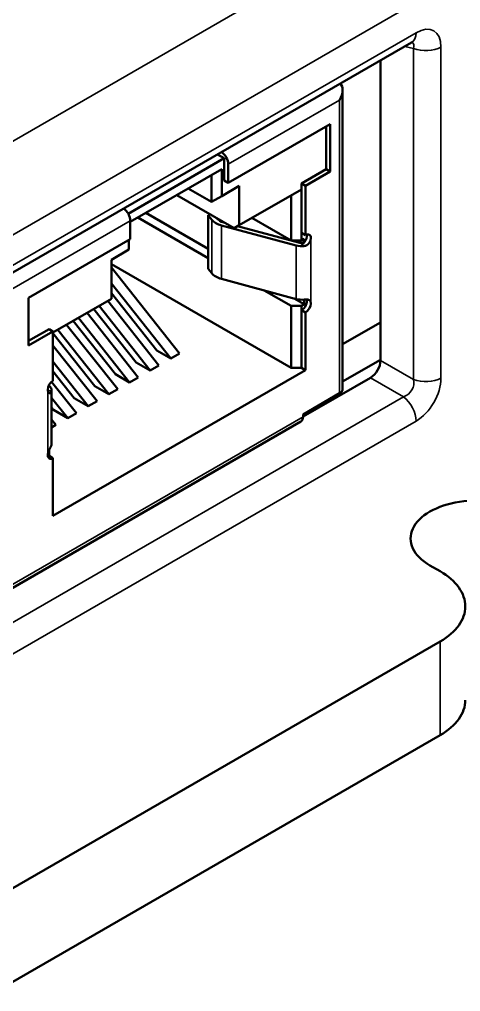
# Model space of a CAD drawing. Header units: millimetres. Extents: x 29 to 1149, y -40 to 354.
# Drawn here: x 382.07 to 397.44, y 223.08 to 256.98 of the extents above; entities that cross this region are included whole.
import ezdxf

# ---------------------------------------------------------------- set-up
doc = ezdxf.new("R2010")
doc.units = ezdxf.units.MM
doc.header["$LTSCALE"] = 1.2
doc.layers.add('외형선(ISO)', color=7, linetype='Continuous', lineweight=50)
doc.layers.add('좁은 외형선(ISO)', color=7, linetype='Continuous', lineweight=35)

msp = doc.modelspace()

# ---------------------------------------------------------------- linework, layer by layer
at = {"layer": '외형선(ISO)', "color": 7}
for p, q in [((395.7345, 256.1738), (369.5451, 241.0531)), ((394.6503, 245.0874), (394.6503, 255.5478)), ((393.3304, 244.0854), (393.3304, 254.5151)), ((392.894, 253.3299), (389.3468, 251.2819)), ((392.7557, 251.7506), (392.7557, 253.25)), ((392.894, 251.6707), (392.894, 253.3299)), ((389.2085, 252.1353), (388.9741, 252.2706)), ((385.8606, 250.2024), (389.2085, 252.1353)), ((389.2085, 251.3617), (389.2085, 252.1353)), ((389.3468, 251.9248), (389.3468, 251.2819)), ((385.9343, 249.9131), (389.1187, 251.7516)), ((388.7595, 251.5442), (388.7595, 250.611)), ((389.1187, 251.7516), (389.1187, 250.8184)), ((391.9026, 251.258), (392.7557, 251.7506)), ((392.0409, 251.1782), (392.894, 251.6707)), ((392.894, 251.6707), (392.7557, 251.7506)), ((389.3468, 251.2819), (389.2085, 251.3617)), ((391.9026, 249.5367), (391.9026, 251.258)), ((392.0409, 251.1782), (391.9026, 251.258)), ((388.7595, 250.611), (387.9513, 251.0776)), ((389.1187, 250.8184), (389.7293, 251.1709)), ((389.7293, 251.1709), (389.7293, 249.8022)), ((389.7293, 249.8022), (391.8936, 251.0517)), ((391.8936, 251.0517), (391.8936, 249.2681)), ((392.0409, 249.4568), (392.0409, 251.1782)), ((389.5497, 249.6985), (387.5561, 250.8495)), ((388.7595, 250.611), (389.1187, 250.8184)), ((391.5344, 250.8443), (391.5344, 249.2681)), ((388.6417, 248.9783), (386.4785, 250.2273)), ((385.9343, 249.9546), (385.9343, 249.3117)), ((388.6417, 248.6569), (386.2001, 250.0666)), ((388.7288, 250.1724), (388.6417, 250.149)), ((388.6417, 250.149), (388.769, 249.9914)), ((388.6417, 248.2825), (388.6417, 250.149)), ((388.9463, 250.0391), (388.9345, 250.0536)), ((389.2172, 249.8905), (389.192, 249.8972)), ((391.5344, 249.2681), (390.1694, 250.0562)), ((389.1093, 249.7949), (391.7126, 249.0941)), ((389.5497, 249.6985), (389.7293, 249.8022)), ((391.7952, 249.1964), (389.6708, 249.7683)), ((392.0409, 249.4568), (391.9026, 249.5367)), ((385.9343, 249.3117), (382.3871, 247.2637)), ((385.8858, 248.9519), (385.8858, 249.2837)), ((391.8936, 249.2681), (391.5344, 249.2681)), ((391.9924, 249.3252), (391.8936, 249.2681)), ((391.9765, 249.1829), (391.9683, 249.1877)), ((391.9924, 249.2015), (391.9924, 249.3252)), ((385.2751, 248.5993), (385.8858, 248.9519)), ((385.2751, 247.2305), (385.2751, 248.5993)), ((391.5344, 244.8238), (385.2751, 248.4375)), ((387.6495, 245.3246), (385.2751, 248.329)), ((388.6417, 248.2825), (388.769, 248.1249)), ((389.1093, 247.9284), (391.7126, 247.2275)), ((387.3442, 245.1483), (385.2751, 247.7664)), ((391.5344, 246.9868), (390.5975, 247.5278)), ((382.3871, 247.2637), (382.3871, 245.6046)), ((383.2402, 246.0556), (385.2751, 247.2305)), ((386.9311, 244.9098), (385.1529, 247.1599)), ((385.2751, 247.4284), (386.8529, 245.4319)), ((391.9924, 247.0439), (391.6407, 247.2469)), ((391.9924, 247.0439), (391.9924, 247.2084)), ((384.6641, 246.8777), (386.1345, 245.0172)), ((386.6258, 244.7335), (384.8475, 246.9836)), ((391.5344, 246.9868), (391.5344, 244.8238)), ((391.5344, 246.9868), (391.8936, 246.9868)), ((391.8936, 246.9868), (391.9924, 247.0439)), ((391.8936, 246.9868), (391.8936, 244.8238)), ((391.9026, 244.8289), (391.9026, 246.8406)), ((392.0409, 246.7608), (391.9026, 246.8406)), ((383.9457, 246.463), (385.4161, 244.6024)), ((385.9073, 244.3188), (384.1291, 246.5689)), ((386.2127, 244.495), (384.4344, 246.7451)), ((392.0409, 244.7491), (392.0409, 246.7608)), ((382.3871, 245.7643), (383.1019, 246.177)), ((383.2402, 246.0971), (383.1019, 246.177)), ((385.1889, 243.904), (383.4107, 246.1541)), ((385.4943, 244.0803), (383.716, 246.3304)), ((393.3304, 245.652), (394.6503, 246.414)), ((382.3871, 245.6046), (383.2402, 246.0971)), ((383.2402, 246.0971), (383.2402, 244.3758)), ((383.2402, 246.0318), (384.6977, 244.1876)), ((384.7758, 243.6655), (383.2402, 245.6086)), ((386.8529, 245.4319), (387.3442, 245.1483)), ((387.6495, 245.3246), (387.3442, 245.1483)), ((394.6503, 245.1077), (393.3304, 244.3456)), ((384.4705, 243.4892), (383.2402, 245.046)), ((386.1345, 245.0172), (386.6258, 244.7335)), ((386.9311, 244.9098), (386.6258, 244.7335)), ((391.8936, 244.8238), (391.5344, 244.8238)), ((391.8936, 244.8238), (391.9026, 244.8289)), ((392.0409, 244.7491), (391.9026, 244.8289)), ((383.2402, 239.668), (392.0409, 244.7491)), ((383.2402, 244.708), (383.9793, 243.7728)), ((385.4161, 244.6024), (385.9073, 244.3188)), ((386.2127, 244.495), (385.9073, 244.3188)), ((391.9511, 243.1269), (394.3021, 244.4843)), ((383.1109, 244.1974), (383.0847, 244.1823)), ((383.1109, 244.1974), (383.1109, 244.2377)), ((383.1502, 244.1506), (383.1109, 244.1992)), ((384.0574, 243.2507), (383.1945, 244.3426)), ((384.6977, 244.1876), (385.1889, 243.904)), ((385.4943, 244.0803), (385.1889, 243.904)), ((383.1923, 242.1743), (383.1923, 244.0409)), ((383.7521, 243.0744), (383.1923, 243.7828)), ((383.9793, 243.7728), (384.4705, 243.4892)), ((391.9511, 243.204), (393.2263, 243.9403)), ((383.1923, 243.4448), (383.2608, 243.358)), ((384.7758, 243.6655), (384.4705, 243.4892)), ((383.2608, 243.358), (383.7521, 243.0744)), ((384.0574, 243.2507), (383.7521, 243.0744)), ((391.9511, 243.1211), (391.9511, 243.204)), ((372.1209, 231.5518), (391.8774, 242.9583)), ((383.339, 242.8359), (383.1923, 243.0216)), ((383.339, 242.8359), (383.1923, 242.7512)), ((383.0833, 241.9002), (383.1109, 241.9161)), ((383.2402, 241.6797), (383.1019, 241.7596)), ((383.1109, 241.9161), (383.1109, 241.9675)), ((383.1109, 241.7544), (383.1109, 241.9161)), ((383.2402, 241.6797), (383.2402, 239.668)), ((396.724, 237.7317), (396.3705, 237.9358)), ((396.724, 235.2822), (375.228, 222.8715)), ((396.724, 232.0162), (375.228, 219.6055))]:
    msp.add_line(p, q, dxfattribs=at)
for centre, major_axis, ratio, start_param, end_param in [((395.3617, 256.8194), (0.3728, -0.6456), 0.5773532, 0, 0.0010255), ((392.9748, 254.3098), (0.2514, 0.4355), 0.5773503, 4.7123872, 6.2175442), ((389.0953, 252.07), (0.1778, -0.308), 0.5773503, 0.7853982, 2.2904756), ((385.6828, 250.0998), (-0.1778, 0.308), 0.5773503, 3.9269908, 5.4320035), ((389.4067, 250.1631), (0.7036, 0), 0.5773503, 3.577925, 4.2760567), ((389.4067, 250.1631), (-0.508, 0), 0.5773503, 0.4363323, 1.134464), ((391.9026, 249.3293), (-0.254, 0), 0.5773503, 1.134464, 1.8325957), ((391.9026, 249.3293), (0.127, 0.22), 0.5773503, 3.9269908, 4.4505896), ((391.9026, 249.3293), (-0.127, -0.22), 0.5773503, 1.3089969, 2.5658329), ((392.0409, 249.2495), (0.127, 0.22), 0.5773503, 5.4977871, 7.0685835), ((391.9026, 249.3293), (0.4496, 0), 0.5773503, 4.2760567, 4.8973881), ((389.4067, 248.2965), (0.7036, 0), 0.5773503, 3.577925, 4.2760567), ((391.9026, 247.4628), (0.4496, 0), 0.5773503, 4.2760567, 4.8973881), ((391.9026, 247.048), (-0.127, -0.22), 0.5773503, 0.7853982, 2.6778632), ((392.0409, 246.9682), (-0.127, -0.22), 0.5773503, 0.7853982, 2.3561945), ((394.2913, 244.8926), (0.25, 0.433), 0.5950271, 3.9420673, 5.4827053), ((383.2402, 244.1684), (0.127, 0.22), 0.5773503, 0.7853982, 2.3561945), ((382.7427, 244.0409), (0.4496, 0), 0.5773503, 6.0981862, 6.7195176), ((392.9748, 244.0854), (0.3556, 0), 0.5773503, 5.4977871, 6.2831853), ((383.1019, 244.2482), (0.127, 0.22), 0.5773503, 3.717238, 3.9269908), ((391.6996, 243.2663), (0.1778, -0.308), 0.5773503, 0, 0.7853982), ((382.7427, 242.1743), (0.4496, 0), 0.5773503, 6.0981862, 6.2831853), ((383.2402, 241.8871), (-0.127, -0.22), 0.5773503, 5.4977871, 7.0685835), ((383.1019, 241.967), (-0.127, -0.22), 0.5773503, 0.5757598, 0.7853982), ((397.9968, 238.8748), (-2.3, 0), 0.5773503, 3.9269908, 7.0685835), ((394.6027, 236.507), (3, 0), 0.5773503, 5.4977871, 7.0685835), ((394.6027, 233.241), (3, 0), 0.5773503, 5.4977871, 6.2831853)]:
    msp.add_ellipse(centre, major_axis=major_axis, ratio=ratio, start_param=start_param, end_param=end_param, dxfattribs=at)
for points, knots in [([(395.7781, 256.1944), (395.7781, 256.1944), (395.7773, 256.1942), (395.7704, 256.1919), (395.7561, 256.1863), (395.7349, 256.174)], [0.033966938, 0.033966938, 0.033966938, 0.033966938, 0.039197625, 0.039197625, 0.055799285, 0.055799285, 0.055799285, 0.055799285]), ([(392.2205, 249.3532), (392.2205, 249.3505), (392.2204, 249.3479), (392.2203, 249.3452), (392.2203, 249.3426), (392.2201, 249.3399), (392.22, 249.3372), (392.2198, 249.3344), (392.2196, 249.3317), (392.2193, 249.329), (392.219, 249.3262), (392.2187, 249.3234), (392.2184, 249.3207), (392.2181, 249.3179), (392.2177, 249.3151), (392.2172, 249.3123), (392.2168, 249.3095), (392.2163, 249.3066), (392.2158, 249.3038), (392.2153, 249.3009), (392.2147, 249.2981), (392.2141, 249.2952), (392.2135, 249.2924), (392.2129, 249.2895), (392.2122, 249.2866), (392.2115, 249.2838), (392.2108, 249.2809), (392.21, 249.278), (392.2092, 249.2751), (392.2084, 249.2722), (392.2075, 249.2693), (392.2066, 249.2665), (392.2057, 249.2636), (392.2048, 249.2607), (392.2038, 249.2578), (392.2028, 249.2549), (392.2018, 249.2521), (392.2007, 249.2492), (392.1997, 249.2464), (392.1985, 249.2435), (392.1974, 249.2407), (392.1962, 249.2378), (392.195, 249.235), (392.1938, 249.2322), (392.1926, 249.2294), (392.1913, 249.2266), (392.19, 249.2238), (392.1886, 249.221), (392.1872, 249.2182), (392.1859, 249.2155), (392.1844, 249.2127), (392.183, 249.21), (392.1815, 249.2073), (392.18, 249.2046), (392.1785, 249.202), (392.1769, 249.1993), (392.1754, 249.1967), (392.1737, 249.1941), (392.1721, 249.1915), (392.1705, 249.1889), (392.1688, 249.1863), (392.1671, 249.1838), (392.1653, 249.1813), (392.1636, 249.1788), (392.1618, 249.1763), (392.16, 249.1739), (392.1581, 249.1714), (392.1563, 249.169), (392.1544, 249.1666), (392.1525, 249.1643), (392.1506, 249.1619), (392.1486, 249.1596), (392.1466, 249.1574), (392.1446, 249.1551), (392.1426, 249.1529), (392.1406, 249.1507), (392.1385, 249.1485), (392.1364, 249.1463), (392.1343, 249.1442), (392.1322, 249.1421), (392.13, 249.14), (392.1278, 249.138), (392.1256, 249.136), (392.1234, 249.134), (392.1211, 249.132), (392.1188, 249.1301), (392.1165, 249.1282), (392.1142, 249.1263), (392.1119, 249.1245), (392.1095, 249.1226), (392.1071, 249.1209), (392.1047, 249.1191), (392.1023, 249.1174), (392.0998, 249.1157), (392.0974, 249.114), (392.0949, 249.1123), (392.0923, 249.1107), (392.0898, 249.1091), (392.0872, 249.1076), (392.0846, 249.1061), (392.082, 249.1046), (392.0794, 249.1031), (392.0767, 249.1017), (392.0741, 249.1003), (392.0713, 249.0989), (392.0686, 249.0976), (392.0659, 249.0963), (392.0631, 249.095), (392.0603, 249.0938), (392.0574, 249.0925), (392.0546, 249.0913), (392.0517, 249.0902), (392.0488, 249.0891), (392.0459, 249.088), (392.0429, 249.087), (392.04, 249.0859), (392.037, 249.085), (392.0339, 249.084), (392.0309, 249.0831), (392.0278, 249.0822), (392.0247, 249.0814), (392.0216, 249.0806), (392.0184, 249.0798), (392.0152, 249.0791), (392.012, 249.0784), (392.0088, 249.0777), (392.0055, 249.0771), (392.0022, 249.0765), (391.9989, 249.076), (391.9955, 249.0755), (391.9921, 249.075), (391.9887, 249.0745), (391.9853, 249.0742)], [0, 0, 0, 0, 0.0227273, 0.0227273, 0.0227273, 0.0454545, 0.0454545, 0.0454545, 0.0681818, 0.0681818, 0.0681818, 0.0909091, 0.0909091, 0.0909091, 0.1136364, 0.1136364, 0.1136364, 0.1363636, 0.1363636, 0.1363636, 0.1590909, 0.1590909, 0.1590909, 0.1818182, 0.1818182, 0.1818182, 0.2045455, 0.2045455, 0.2045455, 0.2272727, 0.2272727, 0.2272727, 0.25, 0.25, 0.25, 0.2727273, 0.2727273, 0.2727273, 0.2954545, 0.2954545, 0.2954545, 0.3181818, 0.3181818, 0.3181818, 0.3409091, 0.3409091, 0.3409091, 0.3636364, 0.3636364, 0.3636364, 0.3863636, 0.3863636, 0.3863636, 0.4090909, 0.4090909, 0.4090909, 0.4318182, 0.4318182, 0.4318182, 0.4545455, 0.4545455, 0.4545455, 0.4772727, 0.4772727, 0.4772727, 0.5, 0.5, 0.5, 0.5227273, 0.5227273, 0.5227273, 0.5454545, 0.5454545, 0.5454545, 0.5681818, 0.5681818, 0.5681818, 0.5909091, 0.5909091, 0.5909091, 0.6136364, 0.6136364, 0.6136364, 0.6363636, 0.6363636, 0.6363636, 0.6590909, 0.6590909, 0.6590909, 0.6818182, 0.6818182, 0.6818182, 0.7045455, 0.7045455, 0.7045455, 0.7272727, 0.7272727, 0.7272727, 0.75, 0.75, 0.75, 0.7727273, 0.7727273, 0.7727273, 0.7954545, 0.7954545, 0.7954545, 0.8181818, 0.8181818, 0.8181818, 0.8409091, 0.8409091, 0.8409091, 0.8636364, 0.8636364, 0.8636364, 0.8863636, 0.8863636, 0.8863636, 0.9090909, 0.9090909, 0.9090909, 0.9318182, 0.9318182, 0.9318182, 0.9545455, 0.9545455, 0.9545455, 0.9772727, 0.9772727, 0.9772727, 1, 1, 1, 1]), ([(391.9853, 247.2077), (391.9887, 247.208), (391.9921, 247.2084), (391.9955, 247.2087), (391.9989, 247.209), (392.0022, 247.2094), (392.0055, 247.2096), (392.0088, 247.2099), (392.012, 247.2102), (392.0152, 247.2104), (392.0184, 247.2107), (392.0216, 247.2109), (392.0247, 247.2111), (392.0278, 247.2113), (392.0309, 247.2114), (392.0339, 247.2116), (392.037, 247.2117), (392.04, 247.2118), (392.0429, 247.2119), (392.0459, 247.212), (392.0488, 247.2121), (392.0517, 247.2121), (392.0546, 247.2122), (392.0574, 247.2122), (392.0603, 247.2122), (392.0631, 247.2122), (392.0659, 247.2121), (392.0686, 247.2121), (392.0713, 247.212), (392.0741, 247.2119), (392.0767, 247.2118), (392.0794, 247.2117), (392.082, 247.2115), (392.0846, 247.2114), (392.0872, 247.2112), (392.0898, 247.211), (392.0923, 247.2107), (392.0949, 247.2105), (392.0974, 247.2102), (392.0998, 247.2099), (392.1023, 247.2096), (392.1047, 247.2093), (392.1071, 247.2089), (392.1095, 247.2086), (392.1119, 247.2082), (392.1142, 247.2078), (392.1165, 247.2073), (392.1188, 247.2069), (392.1211, 247.2064), (392.1234, 247.2059), (392.1256, 247.2054), (392.1278, 247.2048), (392.13, 247.2042), (392.1322, 247.2036), (392.1343, 247.203), (392.1364, 247.2024), (392.1385, 247.2017), (392.1406, 247.201), (392.1426, 247.2003), (392.1446, 247.1995), (392.1466, 247.1987), (392.1486, 247.198), (392.1506, 247.1971), (392.1525, 247.1963), (392.1544, 247.1954), (392.1563, 247.1945), (392.1581, 247.1936), (392.16, 247.1926), (392.1618, 247.1916), (392.1636, 247.1906), (392.1653, 247.1896), (392.1671, 247.1885), (392.1688, 247.1874), (392.1705, 247.1863), (392.1721, 247.1852), (392.1737, 247.184), (392.1754, 247.1828), (392.1769, 247.1815), (392.1785, 247.1803), (392.18, 247.179), (392.1815, 247.1777), (392.183, 247.1763), (392.1844, 247.1749), (392.1859, 247.1735), (392.1872, 247.1721), (392.1886, 247.1706), (392.19, 247.1691), (392.1913, 247.1676), (392.1926, 247.166), (392.1938, 247.1645), (392.195, 247.1628), (392.1962, 247.1612), (392.1974, 247.1595), (392.1985, 247.1578), (392.1997, 247.1561), (392.2007, 247.1544), (392.2018, 247.1526), (392.2028, 247.1508), (392.2038, 247.1489), (392.2048, 247.147), (392.2057, 247.1452), (392.2066, 247.1432), (392.2075, 247.1413), (392.2084, 247.1393), (392.2092, 247.1373), (392.21, 247.1353), (392.2108, 247.1333), (392.2115, 247.1312), (392.2122, 247.1291), (392.2129, 247.1269), (392.2135, 247.1248), (392.2141, 247.1226), (392.2147, 247.1204), (392.2153, 247.1182), (392.2158, 247.1159), (392.2163, 247.1137), (392.2168, 247.1114), (392.2172, 247.1091), (392.2177, 247.1067), (392.2181, 247.1044), (392.2184, 247.102), (392.2187, 247.0996), (392.219, 247.0972), (392.2193, 247.0947), (392.2196, 247.0923), (392.2198, 247.0898), (392.22, 247.0873), (392.2201, 247.0847), (392.2203, 247.0822), (392.2203, 247.0796), (392.2204, 247.0771), (392.2205, 247.0745), (392.2205, 247.0719)], [0, 0, 0, 0, 0.0227273, 0.0227273, 0.0227273, 0.0454545, 0.0454545, 0.0454545, 0.0681818, 0.0681818, 0.0681818, 0.0909091, 0.0909091, 0.0909091, 0.1136364, 0.1136364, 0.1136364, 0.1363636, 0.1363636, 0.1363636, 0.1590909, 0.1590909, 0.1590909, 0.1818182, 0.1818182, 0.1818182, 0.2045455, 0.2045455, 0.2045455, 0.2272727, 0.2272727, 0.2272727, 0.25, 0.25, 0.25, 0.2727273, 0.2727273, 0.2727273, 0.2954545, 0.2954545, 0.2954545, 0.3181818, 0.3181818, 0.3181818, 0.3409091, 0.3409091, 0.3409091, 0.3636364, 0.3636364, 0.3636364, 0.3863636, 0.3863636, 0.3863636, 0.4090909, 0.4090909, 0.4090909, 0.4318182, 0.4318182, 0.4318182, 0.4545455, 0.4545455, 0.4545455, 0.4772727, 0.4772727, 0.4772727, 0.5, 0.5, 0.5, 0.5227273, 0.5227273, 0.5227273, 0.5454545, 0.5454545, 0.5454545, 0.5681818, 0.5681818, 0.5681818, 0.5909091, 0.5909091, 0.5909091, 0.6136364, 0.6136364, 0.6136364, 0.6363636, 0.6363636, 0.6363636, 0.6590909, 0.6590909, 0.6590909, 0.6818182, 0.6818182, 0.6818182, 0.7045455, 0.7045455, 0.7045455, 0.7272727, 0.7272727, 0.7272727, 0.75, 0.75, 0.75, 0.7727273, 0.7727273, 0.7727273, 0.7954545, 0.7954545, 0.7954545, 0.8181818, 0.8181818, 0.8181818, 0.8409091, 0.8409091, 0.8409091, 0.8636364, 0.8636364, 0.8636364, 0.8863636, 0.8863636, 0.8863636, 0.9090909, 0.9090909, 0.9090909, 0.9318182, 0.9318182, 0.9318182, 0.9545455, 0.9545455, 0.9545455, 0.9772727, 0.9772727, 0.9772727, 1, 1, 1, 1]), ([(383.1846, 243.9931), (383.184, 243.9911), (383.1833, 243.9892), (383.1826, 243.9873), (383.1819, 243.9855), (383.1811, 243.9837), (383.1803, 243.9819), (383.1796, 243.9802), (383.1788, 243.9785), (383.1779, 243.9769), (383.1771, 243.9753), (383.1763, 243.9737), (383.1754, 243.9723), (383.1745, 243.9708), (383.1736, 243.9693), (383.1727, 243.968), (383.1717, 243.9666), (383.1708, 243.9653), (383.1698, 243.9641), (383.1688, 243.9628), (383.1678, 243.9617), (383.1668, 243.9605), (383.1658, 243.9594), (383.1648, 243.9583), (383.1637, 243.9573), (383.1627, 243.9563), (383.1616, 243.9554), (383.1605, 243.9545), (383.1594, 243.9536), (383.1583, 243.9528), (383.1572, 243.952), (383.1561, 243.9512), (383.1549, 243.9505), (383.1538, 243.9498), (383.1526, 243.9492), (383.1515, 243.9486), (383.1503, 243.948), (383.1491, 243.9475), (383.1479, 243.947), (383.1467, 243.9466), (383.1455, 243.9461), (383.1443, 243.9458), (383.1431, 243.9455), (383.1418, 243.9451), (383.1406, 243.9449), (383.1393, 243.9447), (383.1381, 243.9445), (383.1369, 243.9443), (383.1356, 243.9443), (383.1343, 243.9442), (383.1331, 243.9441), (383.1318, 243.9442), (383.1305, 243.9442), (383.1293, 243.9443), (383.128, 243.9444), (383.1267, 243.9446), (383.1254, 243.9448), (383.1241, 243.945), (383.1228, 243.9453), (383.1216, 243.9456), (383.1203, 243.946), (383.119, 243.9464), (383.1177, 243.9468), (383.1164, 243.9473), (383.1151, 243.9478), (383.1139, 243.9484), (383.1126, 243.949), (383.1113, 243.9496), (383.11, 243.9503), (383.1088, 243.951), (383.1075, 243.9517), (383.1062, 243.9525), (383.105, 243.9534), (383.1038, 243.9542), (383.1025, 243.9551), (383.1013, 243.9561), (383.1001, 243.9571), (383.0989, 243.9581), (383.0977, 243.9592), (383.0965, 243.9602), (383.0953, 243.9614), (383.0941, 243.9626), (383.0929, 243.9638), (383.0918, 243.965), (383.0907, 243.9663), (383.0895, 243.9676), (383.0884, 243.969), (383.0873, 243.9704), (383.0863, 243.9718), (383.0852, 243.9733), (383.0842, 243.9748), (383.0831, 243.9764), (383.0821, 243.9779), (383.0811, 243.9796), (383.0801, 243.9812), (383.0792, 243.9829), (383.0783, 243.9846), (383.0773, 243.9863), (383.0764, 243.9881), (383.0756, 243.9899), (383.0747, 243.9918), (383.0739, 243.9936), (383.0731, 243.9956), (383.0723, 243.9975), (383.0715, 243.9995), (383.0708, 244.0015), (383.07, 244.0035), (383.0693, 244.0055), (383.0687, 244.0076), (383.068, 244.0097), (383.0674, 244.0119), (383.0668, 244.014), (383.0662, 244.0162), (383.0657, 244.0184), (383.0652, 244.0207), (383.0647, 244.0229), (383.0642, 244.0252), (383.0638, 244.0275), (383.0634, 244.0298), (383.063, 244.0322), (383.0627, 244.0346), (383.0623, 244.037), (383.062, 244.0394), (383.0618, 244.0419), (383.0615, 244.0443), (383.0613, 244.0468), (383.0611, 244.0493), (383.061, 244.0518), (383.0608, 244.0544), (383.0607, 244.0569), (383.0607, 244.0595), (383.0606, 244.0621), (383.0606, 244.0647)], [0, 0, 0, 0, 0.0227273, 0.0227273, 0.0227273, 0.0454545, 0.0454545, 0.0454545, 0.0681818, 0.0681818, 0.0681818, 0.0909091, 0.0909091, 0.0909091, 0.1136364, 0.1136364, 0.1136364, 0.1363636, 0.1363636, 0.1363636, 0.1590909, 0.1590909, 0.1590909, 0.1818182, 0.1818182, 0.1818182, 0.2045455, 0.2045455, 0.2045455, 0.2272727, 0.2272727, 0.2272727, 0.25, 0.25, 0.25, 0.2727273, 0.2727273, 0.2727273, 0.2954545, 0.2954545, 0.2954545, 0.3181818, 0.3181818, 0.3181818, 0.3409091, 0.3409091, 0.3409091, 0.3636364, 0.3636364, 0.3636364, 0.3863636, 0.3863636, 0.3863636, 0.4090909, 0.4090909, 0.4090909, 0.4318182, 0.4318182, 0.4318182, 0.4545455, 0.4545455, 0.4545455, 0.4772727, 0.4772727, 0.4772727, 0.5, 0.5, 0.5, 0.5227273, 0.5227273, 0.5227273, 0.5454545, 0.5454545, 0.5454545, 0.5681818, 0.5681818, 0.5681818, 0.5909091, 0.5909091, 0.5909091, 0.6136364, 0.6136364, 0.6136364, 0.6363636, 0.6363636, 0.6363636, 0.6590909, 0.6590909, 0.6590909, 0.6818182, 0.6818182, 0.6818182, 0.7045455, 0.7045455, 0.7045455, 0.7272727, 0.7272727, 0.7272727, 0.75, 0.75, 0.75, 0.7727273, 0.7727273, 0.7727273, 0.7954545, 0.7954545, 0.7954545, 0.8181818, 0.8181818, 0.8181818, 0.8409091, 0.8409091, 0.8409091, 0.8636364, 0.8636364, 0.8636364, 0.8863636, 0.8863636, 0.8863636, 0.9090909, 0.9090909, 0.9090909, 0.9318182, 0.9318182, 0.9318182, 0.9545455, 0.9545455, 0.9545455, 0.9772727, 0.9772727, 0.9772727, 1, 1, 1, 1]), ([(383.0606, 241.7834), (383.0606, 241.786), (383.0607, 241.7887), (383.0607, 241.7913), (383.0608, 241.794), (383.061, 241.7967), (383.0611, 241.7994), (383.0613, 241.8021), (383.0615, 241.8048), (383.0618, 241.8076), (383.062, 241.8104), (383.0623, 241.8131), (383.0627, 241.8159), (383.063, 241.8187), (383.0634, 241.8215), (383.0638, 241.8243), (383.0642, 241.8271), (383.0647, 241.83), (383.0652, 241.8328), (383.0657, 241.8357), (383.0662, 241.8385), (383.0668, 241.8414), (383.0674, 241.8443), (383.068, 241.8472), (383.0687, 241.8501), (383.0693, 241.853), (383.07, 241.8559), (383.0708, 241.8588), (383.0715, 241.8617), (383.0723, 241.8646), (383.0731, 241.8675), (383.0739, 241.8704), (383.0747, 241.8734), (383.0756, 241.8763), (383.0764, 241.8792), (383.0773, 241.8822), (383.0783, 241.8851), (383.0792, 241.888), (383.0801, 241.891), (383.0811, 241.8939), (383.0821, 241.8968), (383.0831, 241.8997), (383.0842, 241.9027), (383.0852, 241.9056), (383.0863, 241.9085), (383.0873, 241.9114), (383.0884, 241.9143), (383.0895, 241.9173), (383.0907, 241.9202), (383.0918, 241.9231), (383.0929, 241.9259), (383.0941, 241.9288), (383.0953, 241.9317), (383.0965, 241.9346), (383.0977, 241.9374), (383.0989, 241.9403), (383.1001, 241.9431), (383.1013, 241.946), (383.1025, 241.9488), (383.1038, 241.9516), (383.105, 241.9544), (383.1062, 241.9573), (383.1075, 241.9601), (383.1088, 241.9628), (383.11, 241.9656), (383.1113, 241.9684), (383.1126, 241.9711), (383.1139, 241.9739), (383.1151, 241.9766), (383.1164, 241.9793), (383.1177, 241.982), (383.119, 241.9847), (383.1203, 241.9874), (383.1216, 241.99), (383.1228, 241.9927), (383.1241, 241.9953), (383.1254, 241.998), (383.1267, 242.0006), (383.128, 242.0032), (383.1293, 242.0058), (383.1305, 242.0084), (383.1318, 242.011), (383.1331, 242.0135), (383.1343, 242.0161), (383.1356, 242.0186), (383.1369, 242.0211), (383.1381, 242.0236), (383.1393, 242.0261), (383.1406, 242.0286), (383.1418, 242.0311), (383.1431, 242.0335), (383.1443, 242.036), (383.1455, 242.0384), (383.1467, 242.0408), (383.1479, 242.0433), (383.1491, 242.0457), (383.1503, 242.048), (383.1515, 242.0504), (383.1526, 242.0528), (383.1538, 242.0551), (383.1549, 242.0575), (383.1561, 242.0598), (383.1572, 242.0621), (383.1583, 242.0644), (383.1594, 242.0667), (383.1605, 242.069), (383.1616, 242.0713), (383.1627, 242.0735), (383.1637, 242.0758), (383.1648, 242.078), (383.1658, 242.0802), (383.1668, 242.0825), (383.1678, 242.0847), (383.1688, 242.0869), (383.1698, 242.089), (383.1708, 242.0912), (383.1717, 242.0934), (383.1727, 242.0955), (383.1736, 242.0977), (383.1745, 242.0998), (383.1754, 242.1019), (383.1763, 242.104), (383.1771, 242.1061), (383.1779, 242.1082), (383.1788, 242.1103), (383.1796, 242.1124), (383.1803, 242.1144), (383.1811, 242.1165), (383.1819, 242.1185), (383.1826, 242.1206), (383.1833, 242.1226), (383.184, 242.1246), (383.1846, 242.1266)], [0, 0, 0, 0, 0.0227273, 0.0227273, 0.0227273, 0.0454545, 0.0454545, 0.0454545, 0.0681818, 0.0681818, 0.0681818, 0.0909091, 0.0909091, 0.0909091, 0.1136364, 0.1136364, 0.1136364, 0.1363636, 0.1363636, 0.1363636, 0.1590909, 0.1590909, 0.1590909, 0.1818182, 0.1818182, 0.1818182, 0.2045455, 0.2045455, 0.2045455, 0.2272727, 0.2272727, 0.2272727, 0.25, 0.25, 0.25, 0.2727273, 0.2727273, 0.2727273, 0.2954545, 0.2954545, 0.2954545, 0.3181818, 0.3181818, 0.3181818, 0.3409091, 0.3409091, 0.3409091, 0.3636364, 0.3636364, 0.3636364, 0.3863636, 0.3863636, 0.3863636, 0.4090909, 0.4090909, 0.4090909, 0.4318182, 0.4318182, 0.4318182, 0.4545455, 0.4545455, 0.4545455, 0.4772727, 0.4772727, 0.4772727, 0.5, 0.5, 0.5, 0.5227273, 0.5227273, 0.5227273, 0.5454545, 0.5454545, 0.5454545, 0.5681818, 0.5681818, 0.5681818, 0.5909091, 0.5909091, 0.5909091, 0.6136364, 0.6136364, 0.6136364, 0.6363636, 0.6363636, 0.6363636, 0.6590909, 0.6590909, 0.6590909, 0.6818182, 0.6818182, 0.6818182, 0.7045455, 0.7045455, 0.7045455, 0.7272727, 0.7272727, 0.7272727, 0.75, 0.75, 0.75, 0.7727273, 0.7727273, 0.7727273, 0.7954545, 0.7954545, 0.7954545, 0.8181818, 0.8181818, 0.8181818, 0.8409091, 0.8409091, 0.8409091, 0.8636364, 0.8636364, 0.8636364, 0.8863636, 0.8863636, 0.8863636, 0.9090909, 0.9090909, 0.9090909, 0.9318182, 0.9318182, 0.9318182, 0.9545455, 0.9545455, 0.9545455, 0.9772727, 0.9772727, 0.9772727, 1, 1, 1, 1])]:
    msp.add_open_spline(points, degree=3, knots=knots, dxfattribs=at)
at = {"layer": '좁은 외형선(ISO)', "color": 7}
for p, q in [((408.6034, 268.187), (350.9745, 234.9147)), ((352.3887, 232.4652), (410.0176, 265.7376)), ((369.6995, 241.3944), (395.8889, 256.515)), ((395.8014, 255.9661), (395.4967, 256.0365)), ((395.8014, 244.4227), (395.8014, 255.9661)), ((396.7562, 256.0143), (396.7562, 244.471)), ((393.2263, 254.1646), (389.3468, 251.9248)), ((393.2263, 243.9403), (393.2263, 254.1646)), ((385.9343, 249.9546), (378.2113, 245.4957)), ((388.769, 248.1249), (388.769, 249.9914)), ((389.1093, 247.9284), (389.1093, 249.7949)), ((392.2205, 249.3532), (392.2205, 247.0719)), ((391.7126, 247.2275), (391.7126, 249.0941)), ((391.9853, 249.0742), (391.9026, 249.1219)), ((395.8014, 244.4227), (394.6503, 245.0874)), ((394.3021, 244.4843), (395.4533, 243.8197)), ((361.4857, 224.2083), (395.4533, 243.8197)), ((383.0606, 241.7834), (383.0606, 244.0647)), ((383.1019, 244.0409), (383.1846, 243.9931)), ((372.1945, 231.7146), (391.9511, 243.1211)), ((395.8889, 242.9687), (361.9213, 223.3573)), ((396.724, 235.2822), (396.724, 232.0162))]:
    msp.add_line(p, q, dxfattribs=at)
for centre, major_axis, ratio, start_param, end_param in [((395.8619, 255.4668), (-0.6418, -1.1117), 0.5601929, 2.3712712, 3.9119093), ((395.3617, 256.8194), (0.3728, -0.6456), 0.5773532, 0.0010255, 0.7853956), ((395.3347, 255.7712), (-0.4428, -0.3828), 0.4721116, 2.5338178, 3.2903589), ((396.2291, 256.3187), (-0.7455, 0), 0.5773503, 0.9599362, 2.3561996), ((395.3347, 244.2901), (-0.25, -0.433), 0.9415329, 0.8004644, 2.3411025), ((396.2291, 244.7753), (-0.7455, 0), 0.5773503, 0.9599362, 2.3561996), ((395.8619, 243.9858), (0.6228, 1.0787), 0.5950271, 3.9420673, 5.4827053), ((395.3617, 243.2731), (0.3728, -0.6456), 0.5773532, 0.7853956, 2.181659)]:
    msp.add_ellipse(centre, major_axis=major_axis, ratio=ratio, start_param=start_param, end_param=end_param, dxfattribs=at)

doc.saveas('drawing.dxf')
